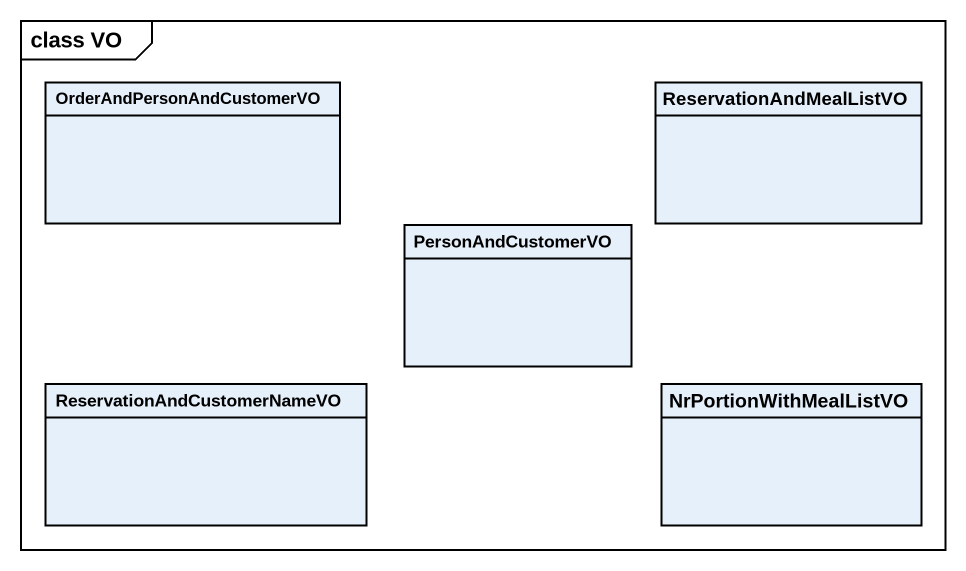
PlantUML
@startuml
mainframe class VO
hide circle
hide empty members
class OrderAndPersonAndCustomerVO
class ReservationAndMealListVO
class PersonAndCustomerVO
class ReservationAndCustomerNameVO
class NrPortionWithMealListVO
@enduml
